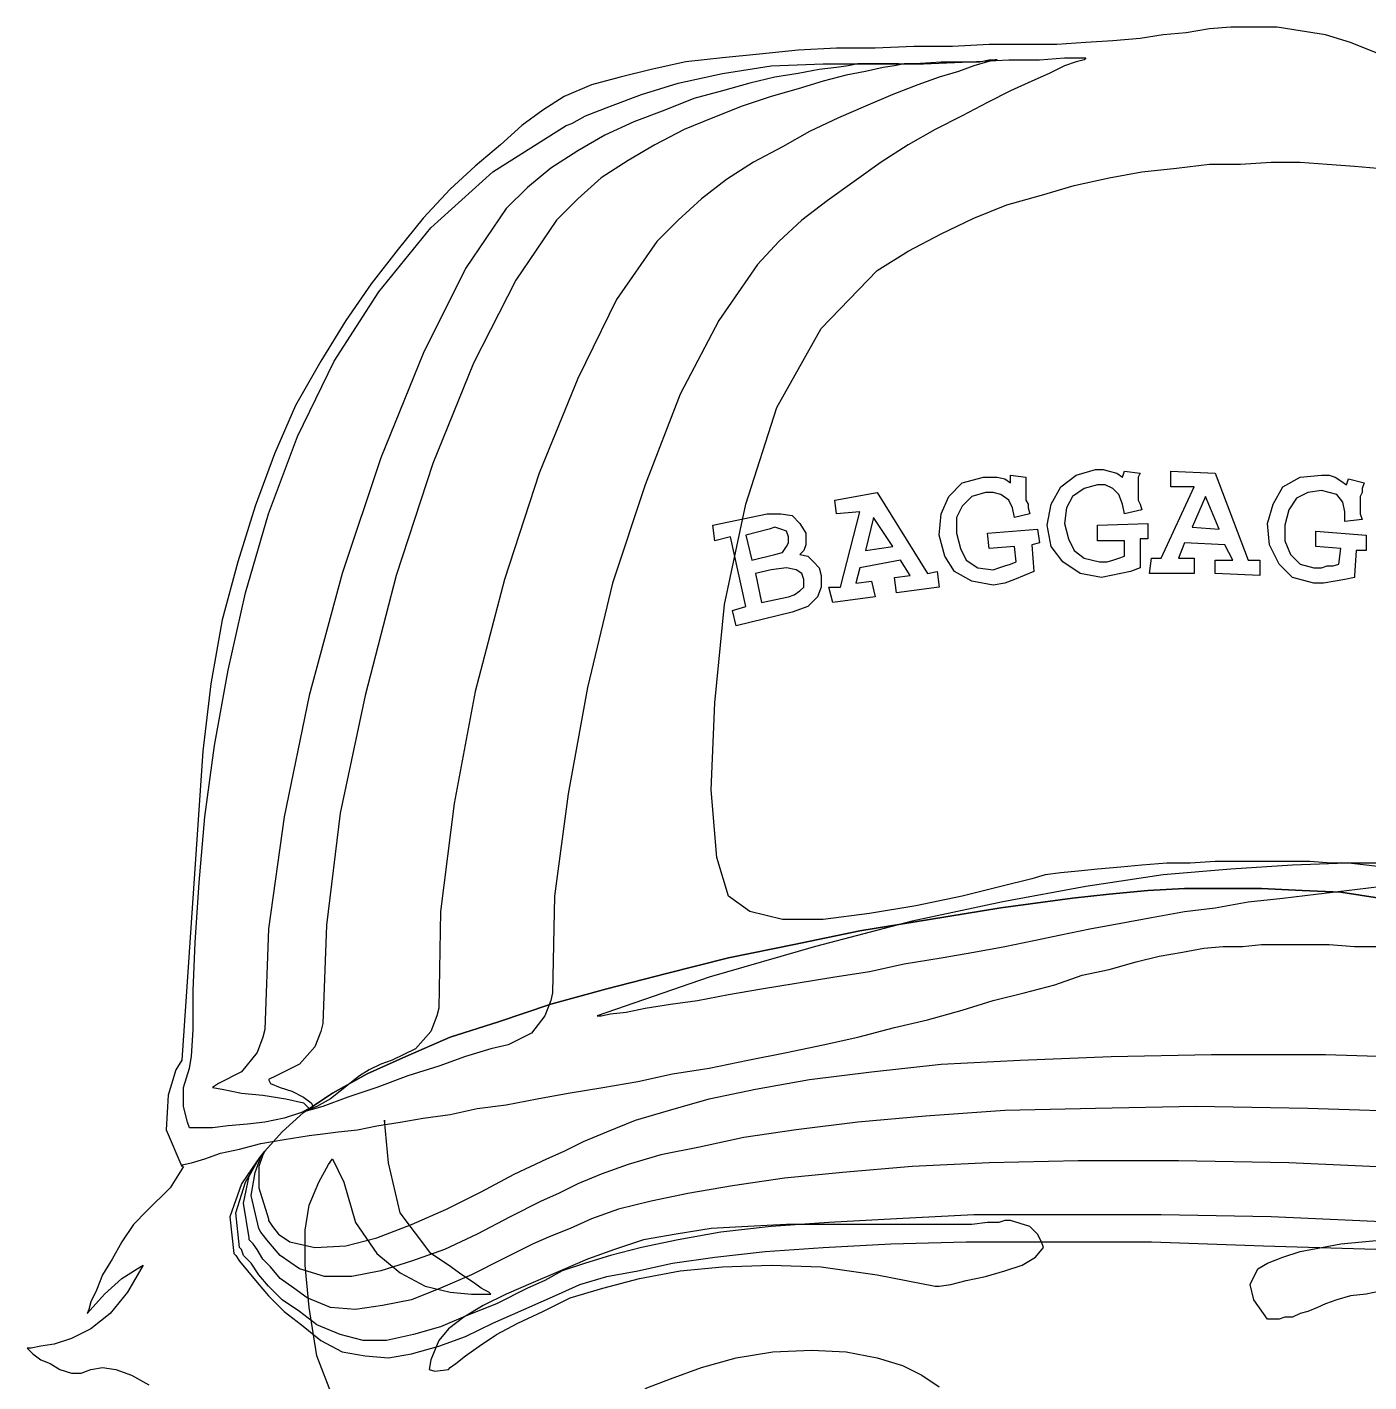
# Model space of a CAD drawing. Header units: millimetres. Extents: x -1620.99 to -1619.86, y 1846.27 to 1848.05.
# Drawn here: x -1620.5457 to -1620.3998, y 1847.9062 to 1848.0536 of the extents above; entities that cross this region are included whole.
import ezdxf

# ---------------------------------------------------------------- set-up
doc = ezdxf.new("R2010")
doc.units = ezdxf.units.MM
doc.header["$LTSCALE"] = 10
doc.layers.add('Humanos', color=2, linetype='Continuous')

msp = doc.modelspace()

# ---------------------------------------------------------------- linework, layer by layer
at = {"layer": 'Humanos'}
for points in [[(-1620.3986, 1848.05067), (-1620.40175, 1848.05193), (-1620.40448, 1848.05277), (-1620.40722, 1848.05319), (-1620.40973, 1848.05361), (-1620.41226, 1848.05361), (-1620.41478, 1848.05361), (-1620.41709, 1848.0534), (-1620.41962, 1848.05298), (-1620.42214, 1848.05277), (-1620.42465, 1848.05235), (-1620.42759, 1848.05213), (-1620.43053, 1848.05193), (-1620.43368, 1848.05172), (-1620.43725, 1848.05172), (-1620.44104, 1848.05172), (-1620.44503, 1848.05151), (-1620.44924, 1848.05151), (-1620.45344, 1848.0513), (-1620.45764, 1848.0513), (-1620.46184, 1848.05108), (-1620.46604, 1848.05067), (-1620.47004, 1848.05025), (-1620.47403, 1848.04983), (-1620.47781, 1848.04898), (-1620.48117, 1848.04815), (-1620.48432, 1848.04731), (-1620.48727, 1848.04605), (-1620.48958, 1848.04458), (-1620.49189, 1848.04289), (-1620.4942, 1848.04079), (-1620.49694, 1848.03848), (-1620.49966, 1848.03596), (-1620.50261, 1848.03281), (-1620.50534, 1848.02944), (-1620.50828, 1848.02566), (-1620.51101, 1848.02167), (-1620.51374, 1848.01725), (-1620.51648, 1848.01242), (-1620.51878, 1848.00717), (-1620.52088, 1848.0015), (-1620.52278, 1847.99541), (-1620.52446, 1847.9891), (-1620.52572, 1847.98217), (-1620.52656, 1847.97481), (-1620.52887, 1847.94119), (-1620.5295, 1847.94014), (-1620.53034, 1847.93741), (-1620.53055, 1847.93362), (-1620.52887, 1847.92963)], [(-1620.46626, 1848.02776), (-1620.47046, 1848.02167), (-1620.47466, 1848.01368), (-1620.47845, 1848.00381), (-1620.48202, 1847.99309), (-1620.48475, 1847.98174), (-1620.48685, 1847.97019), (-1620.48832, 1847.95905), (-1620.48853, 1847.94854), (-1620.48874, 1847.94771), (-1620.48937, 1847.94602), (-1620.49084, 1847.94413), (-1620.49336, 1847.94287), (-1620.49525, 1847.94245), (-1620.49799, 1847.94161), (-1620.50092, 1847.94056), (-1620.50429, 1847.93951), (-1620.50765, 1847.93825), (-1620.5108, 1847.9372), (-1620.51353, 1847.93615), (-1620.51585, 1847.93552), (-1620.51773, 1847.93489), (-1620.51983, 1847.93447), (-1620.52173, 1847.93425), (-1620.52383, 1847.93405), (-1620.52551, 1847.93384), (-1620.52677, 1847.93384), (-1620.52761, 1847.93384), (-1620.52803, 1847.93384), (-1620.52824, 1847.93447), (-1620.52867, 1847.93615), (-1620.52867, 1847.93825), (-1620.52803, 1847.94035), (-1620.52782, 1847.94161), (-1620.52761, 1847.94455), (-1620.52761, 1847.94876), (-1620.5274, 1847.95401), (-1620.52698, 1847.96053), (-1620.52635, 1847.96767), (-1620.5253, 1847.97544), (-1620.52383, 1847.98364), (-1620.52193, 1847.99204), (-1620.51942, 1848.00066), (-1620.51626, 1848.00906), (-1620.51228, 1848.01725), (-1620.50744, 1848.02482), (-1620.50177, 1848.03176), (-1620.49504, 1848.03785), (-1620.48705, 1848.04289), (-1620.48643, 1848.0431), (-1620.48495, 1848.04394), (-1620.48222, 1848.04499), (-1620.47886, 1848.04626), (-1620.47487, 1848.04751), (-1620.47004, 1848.04856), (-1620.46478, 1848.04941), (-1620.45911, 1848.04961), (-1620.45344, 1848.04961), (-1620.44819, 1848.04961), (-1620.44314, 1848.04983), (-1620.43893, 1848.05003), (-1620.43558, 1848.05003), (-1620.43285, 1848.05025), (-1620.43116, 1848.05025), (-1620.43053, 1848.05025), (-1620.43074, 1848.05003), (-1620.43158, 1848.04983), (-1620.43285, 1848.04941), (-1620.43453, 1848.04856), (-1620.43642, 1848.04773), (-1620.43873, 1848.04668), (-1620.44125, 1848.04541), (-1620.44398, 1848.04394), (-1620.44692, 1848.04248), (-1620.44987, 1848.04079), (-1620.45281, 1848.0389), (-1620.45575, 1848.03679), (-1620.45869, 1848.03469), (-1620.46142, 1848.03259), (-1620.46394, 1848.03029), (-1620.46626, 1848.02776)], [(-1620.47718, 1848.03029), (-1620.4816, 1848.02398), (-1620.4858, 1848.01537), (-1620.49, 1848.00507), (-1620.49378, 1847.99351), (-1620.49694, 1847.98132), (-1620.49924, 1847.96913), (-1620.50072, 1847.95737), (-1620.50092, 1847.94686), (-1620.50114, 1847.94602), (-1620.50177, 1847.94434), (-1620.50344, 1847.94245), (-1620.50597, 1847.94119), (-1620.50723, 1847.94077), (-1620.50849, 1847.94014), (-1620.50954, 1847.93951), (-1620.51059, 1847.93867), (-1620.51164, 1847.93783), (-1620.51269, 1847.93699), (-1620.51416, 1847.93615), (-1620.51585, 1847.93552), (-1620.51773, 1847.93489), (-1620.51983, 1847.93447), (-1620.52173, 1847.93425), (-1620.52383, 1847.93405), (-1620.52551, 1847.93384), (-1620.52677, 1847.93384), (-1620.52761, 1847.93384), (-1620.52803, 1847.93384), (-1620.52824, 1847.93447), (-1620.52867, 1847.93615), (-1620.52867, 1847.93825), (-1620.52803, 1847.94035), (-1620.52782, 1847.94161), (-1620.52761, 1847.94455), (-1620.52761, 1847.94876), (-1620.5274, 1847.95401), (-1620.52698, 1847.96053), (-1620.52635, 1847.96767), (-1620.5253, 1847.97544), (-1620.52383, 1847.98364), (-1620.52193, 1847.99204), (-1620.51942, 1848.00066), (-1620.51626, 1848.00906), (-1620.51228, 1848.01725), (-1620.50744, 1848.02482), (-1620.50177, 1848.03176), (-1620.49504, 1848.03785), (-1620.48705, 1848.04289), (-1620.48643, 1848.0431), (-1620.48495, 1848.04394), (-1620.48222, 1848.04499), (-1620.47886, 1848.04626), (-1620.47487, 1848.04751), (-1620.47004, 1848.04856), (-1620.46478, 1848.04941), (-1620.45911, 1848.04961), (-1620.45386, 1848.04961), (-1620.44965, 1848.04961), (-1620.44629, 1848.04983), (-1620.44377, 1848.04983), (-1620.44209, 1848.04983), (-1620.44104, 1848.05003), (-1620.44041, 1848.05003), (-1620.4402, 1848.05003), (-1620.44041, 1848.05003), (-1620.44125, 1848.04983), (-1620.44272, 1848.04941), (-1620.4444, 1848.04878), (-1620.4465, 1848.04815), (-1620.44882, 1848.04731), (-1620.45154, 1848.04626), (-1620.45449, 1848.04499), (-1620.45743, 1848.04373), (-1620.46058, 1848.04226), (-1620.46352, 1848.04058), (-1620.46668, 1848.0389), (-1620.46961, 1848.03701), (-1620.47235, 1848.03491), (-1620.47487, 1848.03259), (-1620.47718, 1848.03029)], [(-1620.52803, 1847.93384), (-1620.52824, 1847.93447), (-1620.52867, 1847.93615), (-1620.52867, 1847.93825), (-1620.52803, 1847.94035), (-1620.52782, 1847.94161), (-1620.52761, 1847.94455), (-1620.52761, 1847.94876), (-1620.5274, 1847.95401), (-1620.52698, 1847.96053), (-1620.52635, 1847.96767), (-1620.5253, 1847.97544), (-1620.52383, 1847.98364), (-1620.52193, 1847.99204), (-1620.51942, 1848.00066), (-1620.51626, 1848.00906), (-1620.51228, 1848.01725), (-1620.50744, 1848.02482), (-1620.50177, 1848.03176), (-1620.49504, 1848.03785), (-1620.48705, 1848.04289), (-1620.48643, 1848.0431), (-1620.48495, 1848.04394), (-1620.48222, 1848.04499), (-1620.47886, 1848.04626), (-1620.47487, 1848.04751), (-1620.47004, 1848.04856), (-1620.46478, 1848.04941), (-1620.45911, 1848.04961), (-1620.45449, 1848.04961), (-1620.45197, 1848.04961), (-1620.45092, 1848.04961), (-1620.45134, 1848.04961), (-1620.45217, 1848.04961), (-1620.45364, 1848.04961), (-1620.4547, 1848.04961), (-1620.45512, 1848.04961), (-1620.45532, 1848.04961), (-1620.45638, 1848.04941), (-1620.45764, 1848.0492), (-1620.45953, 1848.04898), (-1620.46184, 1848.04856), (-1620.46436, 1848.04815), (-1620.46709, 1848.04751), (-1620.47004, 1848.04668), (-1620.47319, 1848.04583), (-1620.47634, 1848.04458), (-1620.4797, 1848.04331), (-1620.48285, 1848.04184), (-1620.4858, 1848.04016), (-1620.48874, 1848.03827), (-1620.49126, 1848.03617), (-1620.49357, 1848.03386), (-1620.49799, 1848.02734), (-1620.50261, 1848.0181), (-1620.50723, 1848.00675), (-1620.51143, 1847.99414), (-1620.515, 1847.9809), (-1620.51773, 1847.96767), (-1620.51942, 1847.95548), (-1620.51983, 1847.94455), (-1620.52005, 1847.94371), (-1620.52068, 1847.94203), (-1620.52236, 1847.93993), (-1620.52488, 1847.93867), (-1620.52551, 1847.93825), (-1620.52446, 1847.93804), (-1620.52236, 1847.93762), (-1620.52005, 1847.93741), (-1620.51753, 1847.93699), (-1620.51563, 1847.93657), (-1620.515, 1847.93594), (-1620.51585, 1847.93552), (-1620.51773, 1847.93489), (-1620.51983, 1847.93447), (-1620.52173, 1847.93425), (-1620.52383, 1847.93405), (-1620.52551, 1847.93384), (-1620.52677, 1847.93384), (-1620.52761, 1847.93384), (-1620.52803, 1847.93384)], [(-1620.4881, 1848.03259), (-1620.49252, 1848.02609), (-1620.49714, 1848.01705), (-1620.50156, 1848.00612), (-1620.50554, 1847.99393), (-1620.50891, 1847.9809), (-1620.51164, 1847.96808), (-1620.51311, 1847.9559), (-1620.51353, 1847.94519), (-1620.51374, 1847.94434), (-1620.51438, 1847.94266), (-1620.51606, 1847.94077), (-1620.51858, 1847.93951), (-1620.51942, 1847.93909), (-1620.51921, 1847.93867), (-1620.51816, 1847.93825), (-1620.5169, 1847.93783), (-1620.51563, 1847.9372), (-1620.51479, 1847.93657), (-1620.51458, 1847.93615), (-1620.51585, 1847.93552), (-1620.51773, 1847.93489), (-1620.51983, 1847.93447), (-1620.52173, 1847.93425), (-1620.52383, 1847.93405), (-1620.52551, 1847.93384), (-1620.52677, 1847.93384), (-1620.52761, 1847.93384), (-1620.52803, 1847.93384), (-1620.52824, 1847.93447), (-1620.52867, 1847.93615), (-1620.52867, 1847.93825), (-1620.52803, 1847.94035), (-1620.52782, 1847.94161), (-1620.52761, 1847.94455), (-1620.52761, 1847.94876), (-1620.5274, 1847.95401), (-1620.52698, 1847.96053), (-1620.52635, 1847.96767), (-1620.5253, 1847.97544), (-1620.52383, 1847.98364), (-1620.52193, 1847.99204), (-1620.51942, 1848.00066), (-1620.51626, 1848.00906), (-1620.51228, 1848.01725), (-1620.50744, 1848.02482), (-1620.50177, 1848.03176), (-1620.49504, 1848.03785), (-1620.48705, 1848.04289), (-1620.48643, 1848.0431), (-1620.48495, 1848.04394), (-1620.48222, 1848.04499), (-1620.47886, 1848.04626), (-1620.47487, 1848.04751), (-1620.47004, 1848.04856), (-1620.46478, 1848.04941), (-1620.45911, 1848.04961), (-1620.45427, 1848.04961), (-1620.45112, 1848.04961), (-1620.44944, 1848.04961), (-1620.44882, 1848.04961), (-1620.44882, 1848.04961), (-1620.44924, 1848.04961), (-1620.44987, 1848.04961), (-1620.45007, 1848.04961), (-1620.45029, 1848.04961), (-1620.45134, 1848.04941), (-1620.45259, 1848.0492), (-1620.45449, 1848.04878), (-1620.45659, 1848.04836), (-1620.45911, 1848.04773), (-1620.46184, 1848.04688), (-1620.46478, 1848.04605), (-1620.46793, 1848.04499), (-1620.47109, 1848.04373), (-1620.47424, 1848.04248), (-1620.4774, 1848.04079), (-1620.48033, 1848.03911), (-1620.48327, 1848.03722), (-1620.4858, 1848.03491), (-1620.4881, 1848.03259)], [(-1620.39818, 1847.9622), (-1620.40007, 1847.96241), (-1620.40196, 1847.96263), (-1620.40385, 1847.96263), (-1620.40617, 1847.96283), (-1620.40868, 1847.96283), (-1620.41121, 1847.96283), (-1620.41373, 1847.96283), (-1620.41647, 1847.96283), (-1620.41919, 1847.96263), (-1620.42172, 1847.96263), (-1620.42444, 1847.96241), (-1620.42675, 1847.9622), (-1620.42927, 1847.962), (-1620.43138, 1847.96178), (-1620.43326, 1847.96158), (-1620.43495, 1847.96136), (-1620.43642, 1847.96094), (-1620.43978, 1847.9601), (-1620.44398, 1847.95905), (-1620.44902, 1847.958), (-1620.45407, 1847.95716), (-1620.45911, 1847.95653), (-1620.46352, 1847.95653), (-1620.46709, 1847.95737), (-1620.46941, 1847.95905), (-1620.47066, 1847.96325), (-1620.4713, 1847.97061), (-1620.47088, 1847.98007), (-1620.46983, 1847.99078), (-1620.46751, 1848.00171), (-1620.46416, 1848.01222), (-1620.45932, 1848.02083), (-1620.45322, 1848.02714), (-1620.44987, 1848.02924), (-1620.44629, 1848.03112), (-1620.44272, 1848.03281), (-1620.43915, 1848.03428), (-1620.43537, 1848.03533), (-1620.4318, 1848.03638), (-1620.42801, 1848.03722), (-1620.42444, 1848.03785), (-1620.42067, 1848.03827), (-1620.41709, 1848.03869), (-1620.41373, 1848.03869), (-1620.41037, 1848.0389), (-1620.40722, 1848.0389), (-1620.40428, 1848.03869), (-1620.40133, 1848.03848), (-1620.39881, 1848.03827)], [(-1620.42633, 1847.99771), (-1620.42927, 1847.99771), (-1620.42927, 1847.9994), (-1620.42381, 1847.99961), (-1620.42381, 1847.99793), (-1620.42465, 1847.99793), (-1620.42465, 1847.99498), (-1620.42465, 1847.99477), (-1620.4257, 1847.99436), (-1620.42675, 1847.99414), (-1620.4278, 1847.99393), (-1620.42885, 1847.99372), (-1620.43116, 1847.99414), (-1620.43305, 1847.99541), (-1620.43431, 1847.99708), (-1620.43473, 1847.9994), (-1620.43431, 1848.00171), (-1620.43326, 1848.0036), (-1620.43158, 1848.00486), (-1620.42948, 1848.00549), (-1620.42864, 1848.00549), (-1620.42801, 1848.00528), (-1620.42717, 1848.00507), (-1620.42654, 1848.00465), (-1620.42633, 1848.00528), (-1620.42465, 1848.00507), (-1620.42486, 1848.00465), (-1620.42486, 1848.00402), (-1620.42486, 1848.0036), (-1620.42486, 1848.00318), (-1620.42486, 1848.00276), (-1620.42486, 1848.00213), (-1620.42465, 1848.00171), (-1620.42444, 1848.00108), (-1620.42633, 1848.00066), (-1620.42654, 1848.00171), (-1620.42696, 1848.00276), (-1620.42759, 1848.00339), (-1620.42843, 1848.00381), (-1620.42927, 1848.00381), (-1620.43074, 1848.00339), (-1620.432, 1848.00255), (-1620.43263, 1848.00129), (-1620.43285, 1847.99961), (-1620.43243, 1847.99793), (-1620.4318, 1847.99666), (-1620.43074, 1847.99583), (-1620.42906, 1847.99541), (-1620.42822, 1847.99541), (-1620.42759, 1847.99561), (-1620.42696, 1847.99583), (-1620.42633, 1847.99603), (-1620.42633, 1847.99771)], [(-1620.43831, 1847.99708), (-1620.44104, 1847.99688), (-1620.44125, 1847.99856), (-1620.43578, 1847.99898), (-1620.43558, 1847.99751), (-1620.43642, 1847.99729), (-1620.4362, 1847.99436), (-1620.4362, 1847.99436), (-1620.43725, 1847.99393), (-1620.43831, 1847.99351), (-1620.43936, 1847.99309), (-1620.44062, 1847.99288), (-1620.44293, 1847.99331), (-1620.44482, 1847.99436), (-1620.44587, 1847.99603), (-1620.4465, 1847.99834), (-1620.44629, 1848.00066), (-1620.44545, 1848.00255), (-1620.44398, 1848.00402), (-1620.44167, 1848.00465), (-1620.44083, 1848.00465), (-1620.4402, 1848.00465), (-1620.43936, 1848.00444), (-1620.43873, 1848.00402), (-1620.43873, 1848.00486), (-1620.43705, 1848.00465), (-1620.43705, 1848.00402), (-1620.43705, 1848.0036), (-1620.43705, 1848.00296), (-1620.43705, 1848.00255), (-1620.43705, 1848.00213), (-1620.43683, 1848.00171), (-1620.43683, 1848.00129), (-1620.43663, 1848.00066), (-1620.43831, 1848.00024), (-1620.43852, 1848.00129), (-1620.43893, 1848.00213), (-1620.43978, 1848.00276), (-1620.44062, 1848.00296), (-1620.44146, 1848.00296), (-1620.44293, 1848.00255), (-1620.44398, 1848.0015), (-1620.44461, 1848.00024), (-1620.44461, 1847.99856), (-1620.44419, 1847.99688), (-1620.44356, 1847.99561), (-1620.4423, 1847.99477), (-1620.44062, 1847.99456), (-1620.43999, 1847.99477), (-1620.43936, 1847.99498), (-1620.43873, 1847.99519), (-1620.4381, 1847.99541), (-1620.43831, 1847.99708)], [(-1620.41877, 1848.0036), (-1620.42129, 1848.0036), (-1620.42129, 1848.00528), (-1620.41647, 1848.00507), (-1620.41289, 1847.99561), (-1620.41163, 1847.99561), (-1620.41163, 1847.99393), (-1620.41647, 1847.99414), (-1620.41647, 1847.99561), (-1620.41457, 1847.99561), (-1620.41541, 1847.99729), (-1620.41982, 1847.99751), (-1620.42045, 1847.99583), (-1620.41877, 1847.99583), (-1620.41877, 1847.99414), (-1620.4236, 1847.99414), (-1620.42339, 1847.99583), (-1620.42234, 1847.99583), (-1620.41877, 1848.0036)], [(-1620.4028, 1847.99688), (-1620.40553, 1847.99708), (-1620.40553, 1847.99876), (-1620.40007, 1847.99834), (-1620.40007, 1847.99666), (-1620.40113, 1847.99666), (-1620.40133, 1847.99393), (-1620.40133, 1847.99372), (-1620.40238, 1847.99351), (-1620.40343, 1847.99331), (-1620.4047, 1847.99309), (-1620.40575, 1847.99309), (-1620.40806, 1847.99372), (-1620.40953, 1847.99519), (-1620.41058, 1847.99729), (-1620.41079, 1847.99961), (-1620.41016, 1848.00171), (-1620.40911, 1848.0036), (-1620.40722, 1848.00465), (-1620.4049, 1848.00486), (-1620.40406, 1848.00486), (-1620.40343, 1848.00465), (-1620.4028, 1848.00423), (-1620.40218, 1848.00381), (-1620.40196, 1848.00444), (-1620.40028, 1848.00402), (-1620.40049, 1848.00339), (-1620.40049, 1848.00296), (-1620.4007, 1848.00255), (-1620.4007, 1848.00213), (-1620.4007, 1848.00171), (-1620.4007, 1848.00108), (-1620.4007, 1848.00066), (-1620.40049, 1848.00003), (-1620.40238, 1847.99981), (-1620.40238, 1848.00086), (-1620.4026, 1848.00191), (-1620.40323, 1848.00276), (-1620.40406, 1848.00296), (-1620.4049, 1848.00318), (-1620.40638, 1848.00296), (-1620.40763, 1848.00234), (-1620.40848, 1848.00108), (-1620.4089, 1847.9994), (-1620.4089, 1847.99771), (-1620.40827, 1847.99624), (-1620.40722, 1847.99519), (-1620.40575, 1847.99477), (-1620.4049, 1847.99477), (-1620.40428, 1847.99498), (-1620.40365, 1847.99498), (-1620.40301, 1847.99519), (-1620.4028, 1847.99688)], [(-1620.45512, 1848.00086), (-1620.45764, 1848.00066), (-1620.45785, 1848.00213), (-1620.45322, 1848.00296), (-1620.44777, 1847.99414), (-1620.44672, 1847.99436), (-1620.4465, 1847.99267), (-1620.45112, 1847.99204), (-1620.45134, 1847.99372), (-1620.44965, 1847.99393), (-1620.4507, 1847.99561), (-1620.45512, 1847.99477), (-1620.45554, 1847.99309), (-1620.45386, 1847.99331), (-1620.45344, 1847.99162), (-1620.45806, 1847.99099), (-1620.45848, 1847.99267), (-1620.45722, 1847.99267), (-1620.45512, 1848.00086)], [(-1620.41899, 1847.99919), (-1620.41604, 1847.99898), (-1620.41752, 1848.00255), (-1620.41899, 1847.99919)], [(-1620.4692, 1847.99813), (-1620.47088, 1847.99771), (-1620.47109, 1847.9994), (-1620.46521, 1848.00066), (-1620.46373, 1848.00066), (-1620.46247, 1848.00045), (-1620.46163, 1847.99961), (-1620.461, 1847.99856), (-1620.461, 1847.99793), (-1620.461, 1847.99729), (-1620.46121, 1847.99666), (-1620.46163, 1847.99624), (-1620.46079, 1847.99603), (-1620.46016, 1847.99541), (-1620.45953, 1847.99477), (-1620.45932, 1847.99393), (-1620.45932, 1847.99267), (-1620.45974, 1847.99162), (-1620.46079, 1847.99057), (-1620.46247, 1847.98994), (-1620.46856, 1847.98847), (-1620.46898, 1847.99015), (-1620.46751, 1847.99057), (-1620.4692, 1847.99813)], [(-1620.45449, 1847.99666), (-1620.45154, 1847.99708), (-1620.45364, 1848.00024), (-1620.45449, 1847.99666)], [(-1620.46688, 1847.99561), (-1620.46436, 1847.99624), (-1620.46352, 1847.99646), (-1620.46311, 1847.99708), (-1620.46289, 1847.99751), (-1620.46289, 1847.99813), (-1620.46311, 1847.99876), (-1620.46373, 1847.99898), (-1620.46436, 1847.99919), (-1620.46499, 1847.99898), (-1620.46751, 1847.99834), (-1620.46688, 1847.99561)], [(-1620.46583, 1847.99099), (-1620.46289, 1847.99162), (-1620.46226, 1847.99183), (-1620.46163, 1847.99226), (-1620.46121, 1847.99267), (-1620.46121, 1847.99351), (-1620.46142, 1847.99414), (-1620.46206, 1847.99456), (-1620.46311, 1847.99477), (-1620.46478, 1847.99456), (-1620.46646, 1847.99414), (-1620.46583, 1847.99099)], [(-1620.39692, 1847.96263), (-1620.40218, 1847.96263), (-1620.40806, 1847.96241), (-1620.41478, 1847.962), (-1620.42214, 1847.96136), (-1620.43053, 1847.9601), (-1620.43957, 1847.95842), (-1620.44944, 1847.95632), (-1620.45995, 1847.95359), (-1620.47151, 1847.95023), (-1620.4837, 1847.94602), (-1620.48327, 1847.94602), (-1620.48222, 1847.94624), (-1620.48055, 1847.94644), (-1620.47845, 1847.94686), (-1620.47571, 1847.94729), (-1620.47276, 1847.94771), (-1620.46941, 1847.94834), (-1620.46583, 1847.94896), (-1620.46206, 1847.94959), (-1620.45806, 1847.95023), (-1620.45407, 1847.95086), (-1620.45029, 1847.95169), (-1620.44629, 1847.95233), (-1620.44272, 1847.95296), (-1620.43936, 1847.95359), (-1620.4362, 1847.95422), (-1620.43326, 1847.95485), (-1620.43011, 1847.95548), (-1620.42675, 1847.95611), (-1620.42339, 1847.95674), (-1620.41982, 1847.95737), (-1620.41647, 1847.95779), (-1620.41289, 1847.95842), (-1620.40911, 1847.95884), (-1620.40553, 1847.95926), (-1620.40218, 1847.95968), (-1620.3986, 1847.9601)], [(-1620.3986, 1847.95884), (-1620.4028, 1847.95947), (-1620.407, 1847.95968), (-1620.41142, 1847.95989), (-1620.41562, 1847.95989), (-1620.41982, 1847.95989), (-1620.42381, 1847.95968), (-1620.42801, 1847.95926), (-1620.432, 1847.95884), (-1620.43978, 1847.95779), (-1620.44755, 1847.95653), (-1620.45512, 1847.95527), (-1620.46226, 1847.9538), (-1620.46941, 1847.95233), (-1620.47613, 1847.95064), (-1620.48265, 1847.94896), (-1620.48874, 1847.94729), (-1620.49441, 1847.94539), (-1620.49966, 1847.94371), (-1620.50449, 1847.94161), (-1620.5087, 1847.93972), (-1620.51248, 1847.93762), (-1620.51563, 1847.93552), (-1620.51795, 1847.93342), (-1620.51983, 1847.93132), (-1620.52068, 1847.93027), (-1620.52236, 1847.92774), (-1620.52362, 1847.92417), (-1620.5232, 1847.92018)], [(-1620.52257, 1847.92081), (-1620.52299, 1847.92459), (-1620.52193, 1847.92795), (-1620.52047, 1847.93047), (-1620.51983, 1847.93132), (-1620.51795, 1847.93342), (-1620.51563, 1847.93552), (-1620.51248, 1847.93762), (-1620.5087, 1847.93972), (-1620.50449, 1847.94161), (-1620.49966, 1847.94371), (-1620.49441, 1847.94539), (-1620.48874, 1847.94729), (-1620.48265, 1847.94896), (-1620.47613, 1847.95064), (-1620.46941, 1847.95233), (-1620.46226, 1847.9538), (-1620.45512, 1847.95527), (-1620.44755, 1847.95653), (-1620.43978, 1847.95779), (-1620.432, 1847.95884), (-1620.42801, 1847.95926), (-1620.42381, 1847.95968), (-1620.41982, 1847.95989), (-1620.41562, 1847.95989), (-1620.41142, 1847.95989), (-1620.407, 1847.95968), (-1620.4028, 1847.95947), (-1620.3986, 1847.95884)], [(-1620.52152, 1847.92186), (-1620.52215, 1847.92564), (-1620.52152, 1847.92858), (-1620.52047, 1847.93047), (-1620.51983, 1847.93132), (-1620.51795, 1847.93342), (-1620.51563, 1847.93552), (-1620.51248, 1847.93762), (-1620.5087, 1847.93972), (-1620.50449, 1847.94161), (-1620.49966, 1847.94371), (-1620.49441, 1847.94539), (-1620.48874, 1847.94729), (-1620.48265, 1847.94896), (-1620.47613, 1847.95064), (-1620.46941, 1847.95233), (-1620.46226, 1847.9538), (-1620.45512, 1847.95527), (-1620.44755, 1847.95653), (-1620.43978, 1847.95779), (-1620.432, 1847.95884), (-1620.42801, 1847.95926), (-1620.42381, 1847.95968), (-1620.41982, 1847.95989), (-1620.41562, 1847.95989), (-1620.41142, 1847.95989), (-1620.407, 1847.95968), (-1620.4028, 1847.95947), (-1620.3986, 1847.95884)], [(-1620.52047, 1847.92291), (-1620.52131, 1847.92648), (-1620.52088, 1847.929), (-1620.52026, 1847.93068), (-1620.51983, 1847.93132), (-1620.51795, 1847.93342), (-1620.51563, 1847.93552), (-1620.51248, 1847.93762), (-1620.5087, 1847.93972), (-1620.50449, 1847.94161), (-1620.49966, 1847.94371), (-1620.49441, 1847.94539), (-1620.48874, 1847.94729), (-1620.48265, 1847.94896), (-1620.47613, 1847.95064), (-1620.46941, 1847.95233), (-1620.46226, 1847.9538), (-1620.45512, 1847.95527), (-1620.44755, 1847.95653), (-1620.43978, 1847.95779), (-1620.432, 1847.95884), (-1620.42801, 1847.95926), (-1620.42381, 1847.95968), (-1620.41982, 1847.95989), (-1620.41562, 1847.95989), (-1620.41142, 1847.95989), (-1620.407, 1847.95968), (-1620.4028, 1847.95947), (-1620.3986, 1847.95884)], [(-1620.3986, 1847.95884), (-1620.4028, 1847.95947), (-1620.407, 1847.95968), (-1620.41142, 1847.95989), (-1620.41562, 1847.95989), (-1620.41982, 1847.95989), (-1620.42381, 1847.95968), (-1620.42801, 1847.95926), (-1620.432, 1847.95884), (-1620.43978, 1847.95779), (-1620.44755, 1847.95653), (-1620.45512, 1847.95527), (-1620.46226, 1847.9538), (-1620.46941, 1847.95233), (-1620.47613, 1847.95064), (-1620.48265, 1847.94896), (-1620.48874, 1847.94729), (-1620.49441, 1847.94539), (-1620.49966, 1847.94371), (-1620.50449, 1847.94161), (-1620.5087, 1847.93972), (-1620.51248, 1847.93762), (-1620.51563, 1847.93552), (-1620.51795, 1847.93342), (-1620.51983, 1847.93132), (-1620.52005, 1847.9309), (-1620.52047, 1847.92963), (-1620.52047, 1847.92732), (-1620.51942, 1847.92396)], [(-1620.52887, 1847.92963), (-1620.52867, 1847.92985), (-1620.52782, 1847.93005), (-1620.52635, 1847.93047), (-1620.52467, 1847.9311), (-1620.52257, 1847.93152), (-1620.52026, 1847.93215), (-1620.51773, 1847.93257), (-1620.515, 1847.933), (-1620.51353, 1847.9332), (-1620.51185, 1847.93342), (-1620.50975, 1847.93362), (-1620.50765, 1847.93405), (-1620.50513, 1847.93447), (-1620.50261, 1847.93489), (-1620.49966, 1847.9353), (-1620.49672, 1847.93594), (-1620.49357, 1847.93636), (-1620.49021, 1847.93699), (-1620.48685, 1847.93762), (-1620.48307, 1847.93825), (-1620.47928, 1847.93888), (-1620.4755, 1847.93972), (-1620.47151, 1847.94035), (-1620.46731, 1847.94119), (-1620.46311, 1847.94203), (-1620.45911, 1847.94287), (-1620.45532, 1847.94371), (-1620.45134, 1847.94476), (-1620.44777, 1847.94561), (-1620.44398, 1847.94666), (-1620.44062, 1847.94771), (-1620.43725, 1847.94854), (-1620.4339, 1847.94939), (-1620.43095, 1847.95044), (-1620.42801, 1847.95106), (-1620.42507, 1847.95191), (-1620.42255, 1847.95254), (-1620.42004, 1847.95296), (-1620.41772, 1847.95338), (-1620.41562, 1847.95359), (-1620.41352, 1847.95359), (-1620.41142, 1847.9538), (-1620.40911, 1847.9538), (-1620.40658, 1847.9538), (-1620.40406, 1847.9538), (-1620.40133, 1847.95359), (-1620.3986, 1847.95359)], [(-1620.51942, 1847.92396), (-1620.51942, 1847.92375), (-1620.519, 1847.92312), (-1620.51836, 1847.92228), (-1620.51711, 1847.92143), (-1620.51438, 1847.92081), (-1620.51101, 1847.92102), (-1620.50765, 1847.92186), (-1620.50387, 1847.92333), (-1620.50009, 1847.92501), (-1620.4963, 1847.9269), (-1620.49273, 1847.92879), (-1620.48915, 1847.93047), (-1620.48727, 1847.93132), (-1620.48517, 1847.93237), (-1620.48265, 1847.93342), (-1620.4795, 1847.93467), (-1620.47592, 1847.93572), (-1620.47151, 1847.93699), (-1620.46646, 1847.93804), (-1620.46058, 1847.93909), (-1620.45386, 1847.93993), (-1620.44629, 1847.94077), (-1620.43768, 1847.94119), (-1620.4278, 1847.94161), (-1620.41688, 1847.94182), (-1620.40448, 1847.94182), (-1620.39083, 1847.9414)], [(-1620.39293, 1847.93552), (-1620.40638, 1847.93594), (-1620.41857, 1847.93615), (-1620.42948, 1847.93594), (-1620.43936, 1847.93572), (-1620.44797, 1847.9351), (-1620.45532, 1847.93447), (-1620.46206, 1847.93362), (-1620.46773, 1847.93279), (-1620.47256, 1847.93173), (-1620.47676, 1847.9309), (-1620.48033, 1847.92985), (-1620.48327, 1847.92879), (-1620.4858, 1847.92774), (-1620.4879, 1847.92669), (-1620.48979, 1847.92585), (-1620.49315, 1847.92417), (-1620.49672, 1847.92228), (-1620.50029, 1847.9206), (-1620.50387, 1847.91933), (-1620.50723, 1847.91828), (-1620.51038, 1847.91766), (-1620.51333, 1847.91766), (-1620.51606, 1847.9185), (-1620.51816, 1847.91997), (-1620.51942, 1847.92143), (-1620.52026, 1847.92249), (-1620.52047, 1847.92291)], [(-1620.51248, 1847.90463), (-1620.51416, 1847.90904), (-1620.515, 1847.91429), (-1620.51543, 1847.91891), (-1620.51543, 1847.9227), (-1620.515, 1847.92543), (-1620.51395, 1847.92795), (-1620.5129, 1847.92985), (-1620.51248, 1847.93047), (-1620.51123, 1847.92795), (-1620.50996, 1847.92354), (-1620.50765, 1847.92018), (-1620.50513, 1847.91808), (-1620.50239, 1847.91661), (-1620.49966, 1847.91598), (-1620.49735, 1847.91576), (-1620.49589, 1847.91576), (-1620.49525, 1847.91576), (-1620.49525, 1847.91576), (-1620.49546, 1847.91598), (-1620.49589, 1847.91618), (-1620.4963, 1847.9164), (-1620.49714, 1847.91703), (-1620.49841, 1847.91786), (-1620.49987, 1847.91891), (-1620.50177, 1847.92018), (-1620.50513, 1847.92459), (-1620.50639, 1847.93005), (-1620.50681, 1847.93467), (-1620.50681, 1847.93425)], [(-1620.39482, 1847.92942), (-1620.40848, 1847.93005), (-1620.42045, 1847.93027), (-1620.43138, 1847.93027), (-1620.44104, 1847.93005), (-1620.44944, 1847.92963), (-1620.45701, 1847.929), (-1620.46331, 1847.92837), (-1620.46898, 1847.92753), (-1620.47382, 1847.92669), (-1620.47781, 1847.92585), (-1620.48138, 1847.92501), (-1620.48432, 1847.92396), (-1620.48664, 1847.92291), (-1620.48874, 1847.92207), (-1620.49063, 1847.92123), (-1620.49399, 1847.91955), (-1620.49735, 1847.91786), (-1620.50072, 1847.9164), (-1620.50387, 1847.91513), (-1620.50702, 1847.91451), (-1620.50996, 1847.91408), (-1620.51269, 1847.91429), (-1620.51521, 1847.91535), (-1620.51668, 1847.9164), (-1620.51816, 1847.91745), (-1620.51921, 1847.91871), (-1620.52005, 1847.91955), (-1620.52068, 1847.9206), (-1620.5211, 1847.92123), (-1620.52152, 1847.92165), (-1620.52152, 1847.92186)], [(-1620.52867, 1847.92963), (-1620.52867, 1847.92963), (-1620.53013, 1847.92732), (-1620.53265, 1847.9248), (-1620.53412, 1847.92333), (-1620.53539, 1847.92143), (-1620.53644, 1847.91955), (-1620.53749, 1847.91786), (-1620.53812, 1847.91618), (-1620.53875, 1847.91493), (-1620.53896, 1847.91408), (-1620.53917, 1847.91366), (-1620.53727, 1847.91576), (-1620.53539, 1847.91745), (-1620.5337, 1847.9185), (-1620.53307, 1847.91891), (-1620.53475, 1847.91598), (-1620.53665, 1847.91366), (-1620.53875, 1847.91198), (-1620.54085, 1847.91093), (-1620.54274, 1847.9103), (-1620.54421, 1847.91009), (-1620.54526, 1847.90988), (-1620.54568, 1847.90988), (-1620.54547, 1847.90967), (-1620.54506, 1847.90925), (-1620.54421, 1847.90862), (-1620.54316, 1847.9082), (-1620.54211, 1847.90757), (-1620.54085, 1847.90715), (-1620.5398, 1847.90715), (-1620.53875, 1847.90757), (-1620.53749, 1847.90778), (-1620.53602, 1847.90757), (-1620.53434, 1847.90694), (-1620.53245, 1847.90589)], [(-1620.39671, 1847.92354), (-1620.41037, 1847.92417), (-1620.42234, 1847.92438), (-1620.43326, 1847.92438), (-1620.44272, 1847.92438), (-1620.45112, 1847.92396), (-1620.45848, 1847.92354), (-1620.46478, 1847.92312), (-1620.47025, 1847.92249), (-1620.47487, 1847.92165), (-1620.47886, 1847.92081), (-1620.48222, 1847.91997), (-1620.48495, 1847.91913), (-1620.48748, 1847.91828), (-1620.48937, 1847.91723), (-1620.49126, 1847.9164), (-1620.49462, 1847.91471), (-1620.49777, 1847.91345), (-1620.50072, 1847.91219), (-1620.50366, 1847.91135), (-1620.50659, 1847.91072), (-1620.50912, 1847.91072), (-1620.51164, 1847.91135), (-1620.51416, 1847.9124), (-1620.51606, 1847.91388), (-1620.51795, 1847.91513), (-1620.51942, 1847.91661), (-1620.52047, 1847.91786), (-1620.52131, 1847.91913), (-1620.52215, 1847.91997), (-1620.52236, 1847.9206), (-1620.52257, 1847.92081)], [(-1620.49987, 1847.90757), (-1620.49966, 1847.90778), (-1620.49904, 1847.9082), (-1620.49799, 1847.90904), (-1620.49651, 1847.91009), (-1620.49462, 1847.91135), (-1620.49231, 1847.91261), (-1620.48958, 1847.91388), (-1620.48664, 1847.91535), (-1620.48307, 1847.9164), (-1620.47907, 1847.91745), (-1620.47466, 1847.91828), (-1620.47004, 1847.91871), (-1620.46478, 1847.91891), (-1620.45932, 1847.91871), (-1620.45322, 1847.91786), (-1620.44692, 1847.91661), (-1620.4465, 1847.91661), (-1620.44524, 1847.91681), (-1620.44356, 1847.91723), (-1620.44146, 1847.91766), (-1620.43936, 1847.91828), (-1620.43747, 1847.91891), (-1620.436, 1847.91976), (-1620.43515, 1847.92081), (-1620.43537, 1847.92143), (-1620.43578, 1847.92228), (-1620.43642, 1847.92291), (-1620.43663, 1847.92312), (-1620.43873, 1847.92375), (-1620.43893, 1847.92375), (-1620.43936, 1847.92375), (-1620.43999, 1847.92354), (-1620.44125, 1847.92354), (-1620.44293, 1847.92333), (-1620.44503, 1847.92333), (-1620.44777, 1847.92333), (-1620.45112, 1847.92333), (-1620.45491, 1847.92333), (-1620.4589, 1847.92333), (-1620.46311, 1847.92333), (-1620.46731, 1847.92312), (-1620.4713, 1847.92291), (-1620.47508, 1847.92228), (-1620.47865, 1847.92165), (-1620.4818, 1847.9206), (-1620.48475, 1847.91955), (-1620.48769, 1847.91828), (-1620.49063, 1847.91703), (-1620.49357, 1847.91576), (-1620.49609, 1847.91451), (-1620.49819, 1847.91324), (-1620.49987, 1847.91198), (-1620.50092, 1847.91072), (-1620.50177, 1847.90862), (-1620.50197, 1847.90757), (-1620.50134, 1847.90736), (-1620.49987, 1847.90757)], [(-1620.5232, 1847.92018), (-1620.52299, 1847.91997), (-1620.52257, 1847.91933), (-1620.52173, 1847.91828), (-1620.52068, 1847.91703), (-1620.51942, 1847.91556), (-1620.51773, 1847.91388), (-1620.51585, 1847.9124), (-1620.51374, 1847.91072), (-1620.51143, 1847.90946), (-1620.50891, 1847.90904), (-1620.50639, 1847.90883), (-1620.50387, 1847.90925), (-1620.50092, 1847.91009), (-1620.49799, 1847.91114), (-1620.49504, 1847.91261), (-1620.49168, 1847.91408), (-1620.48979, 1847.91493), (-1620.4879, 1847.91576), (-1620.48558, 1847.91681), (-1620.48265, 1847.91766), (-1620.47928, 1847.91828), (-1620.4755, 1847.91913), (-1620.47088, 1847.91976), (-1620.46541, 1847.92038), (-1620.45911, 1847.92081), (-1620.45175, 1847.92123), (-1620.44356, 1847.92143), (-1620.4341, 1847.92143), (-1620.42339, 1847.92143), (-1620.41121, 1847.92102), (-1620.39776, 1847.9206)], [(-1620.41079, 1847.91303), (-1620.41121, 1847.91366), (-1620.41226, 1847.91513), (-1620.41268, 1847.91681), (-1620.41184, 1847.9185), (-1620.41079, 1847.91913), (-1620.40911, 1847.91976), (-1620.40722, 1847.92038), (-1620.4049, 1847.92081), (-1620.4028, 1847.92123), (-1620.40049, 1847.92143), (-1620.39818, 1847.92165)], [(-1620.39797, 1847.91618), (-1620.40007, 1847.91576), (-1620.40175, 1847.91556), (-1620.40323, 1847.91513), (-1620.40448, 1847.91471), (-1620.40533, 1847.91429), (-1620.40638, 1847.91388), (-1620.40722, 1847.91366), (-1620.40806, 1847.91324), (-1620.4089, 1847.91324), (-1620.40953, 1847.91303), (-1620.41016, 1847.91303), (-1620.41079, 1847.91303)], [(-1620.47845, 1847.90547), (-1620.47571, 1847.90652), (-1620.47235, 1847.90778), (-1620.46856, 1847.90883), (-1620.46457, 1847.90946), (-1620.46037, 1847.90967), (-1620.45659, 1847.90946), (-1620.45322, 1847.90883), (-1620.45049, 1847.90799), (-1620.44839, 1847.90694), (-1620.4465, 1847.90568)]]:
    msp.add_lwpolyline(points, dxfattribs=at)

doc.saveas('drawing.dxf')
